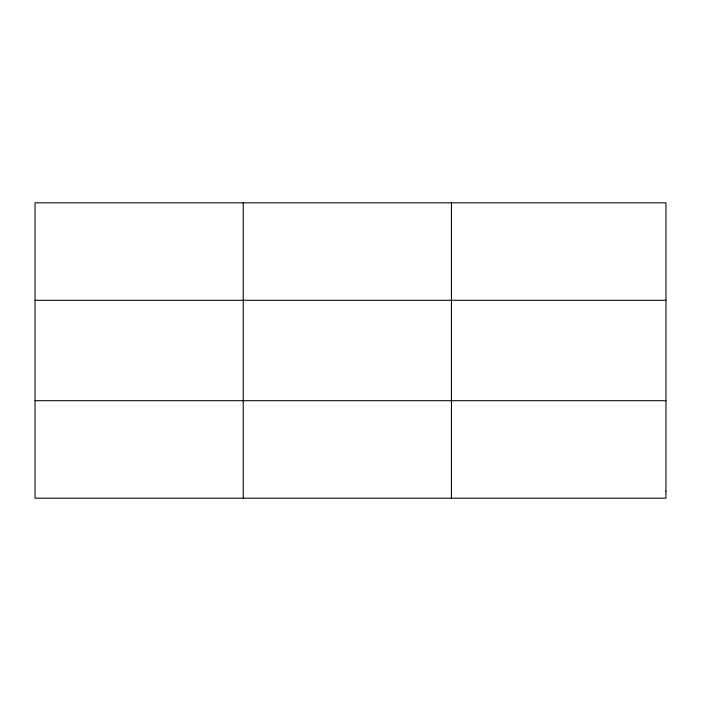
<?xml version="1.0" encoding="UTF-8"?>
<svg xmlns="http://www.w3.org/2000/svg" width="701" height="701" viewBox="0 0 701 701"><rect width="100%" height="100%" fill="white"/><g stroke="black" fill="none" stroke-linecap="round" stroke-linejoin="round"><path stroke-width="1.05" d="M243.247 202.817L243.247 498.183M451.444 202.817L451.444 498.183M35.05 300.291L665.95 300.291M35.05 400.709L665.95 400.709M665.95 491.217L665.95 498.183L35.05 498.183L35.05 202.817L665.95 202.817L665.95 491.217"/></g></svg>
